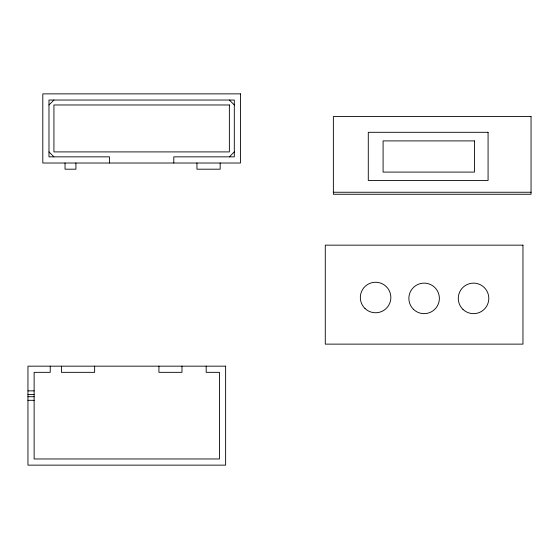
<?xml version="1.0" encoding="UTF-8"?>
<svg xmlns="http://www.w3.org/2000/svg" width="559" height="559" viewBox="0 0 559 559"><rect width="100%" height="100%" fill="white"/><g stroke="black" fill="none" stroke-linecap="round" stroke-linejoin="round"><path stroke-width="0.84" d="M48.982 104.973L53.923 100.033M229.365 156.848L234.305 151.908M333.374 192.247L531.05 192.247M27.95 390.867L34.127 390.867M27.95 394.451L34.127 394.451M27.95 396.729L34.127 396.729M27.95 400.307L34.127 400.307M229.365 100.033L234.305 104.973M48.982 151.908L53.923 156.848M220.169 163.018L220.169 169.195L196.943 169.195L196.943 163.018M206.18 366.166L206.18 372.343L219.449 372.343L219.449 458.967L34.127 458.967L34.127 372.343L50.24 372.343L50.24 366.166M181.968 366.166L181.968 372.343L158.931 372.343L158.931 366.166M173.786 163.018L173.786 156.848L234.305 156.848L234.305 100.033L48.982 100.033L48.982 156.848L109.494 156.848L109.494 163.018M94.639 366.166L94.639 372.343L61.427 372.343L61.427 366.166M75.912 163.018L75.912 169.195L65.04 169.195L65.04 163.018M240.482 93.863L42.805 93.863L42.805 163.018L240.482 163.018L240.482 93.863M229.365 104.973L53.923 104.973L53.923 151.908L229.365 151.908L229.365 104.973M531.05 116.503L333.374 116.503L333.374 194.259L531.05 194.259L531.05 116.503M488.077 132.308L368.283 132.308L368.283 180.473L488.077 180.473L488.077 132.308M474.479 140.903L383.09 140.903L383.09 172.088L474.479 172.088L474.479 140.903M522.958 245.156L325.282 245.156L325.282 344.127L522.958 344.127L522.958 245.156M225.626 366.166L27.95 366.166L27.95 465.137L225.626 465.137L225.626 366.166M365.02 308.519A15.268 15.268 0 0 0 390.413 301.161A15.268 15.268 0 0 0 371.344 282.847A15.268 15.268 0 0 0 365.02 308.519M413.548 309.4A15.268 15.268 0 0 0 438.941 302.049A15.268 15.268 0 0 0 419.872 283.727A15.268 15.268 0 0 0 413.548 309.4M462.964 309.4A15.268 15.268 0 0 0 488.363 302.049A15.268 15.268 0 0 0 469.294 283.727A15.268 15.268 0 0 0 462.964 309.4"/></g></svg>
